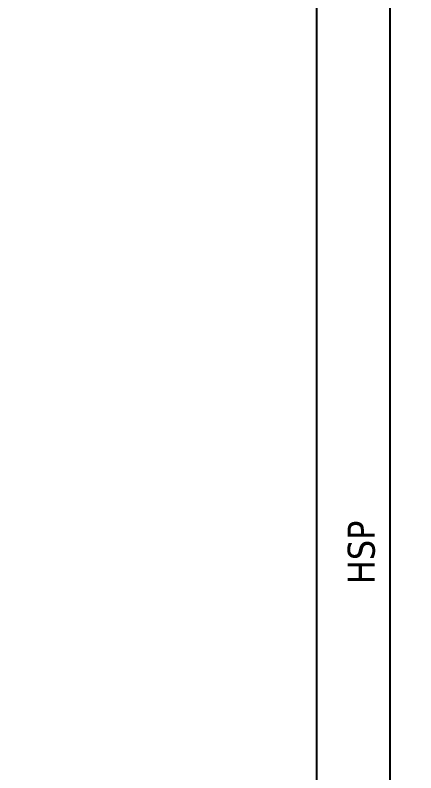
# Model space of a CAD drawing. Header units: millimetres. Extents: x -20000 to 230000, y -17405 to 24510.
# Drawn here: x 35178.1 to 35400, y -4328.1 to -3908.4 of the extents above; entities that cross this region are included whole.
import ezdxf

# ---------------------------------------------------------------- set-up
doc = ezdxf.new("R2010")
doc.units = ezdxf.units.MM
doc.header["$PDMODE"] = 35
doc.header["$PDSIZE"] = 0.5
doc.layers.get('Defpoints').update_dxf_attribs({"true_color": 0xc2a584})
doc.layers.add('1 - Cotation', color=32, linetype='Continuous', lineweight=13)
doc.styles.add('Texte Poralu', font='tahomabd.ttf')
doc.dimstyles.new('100 - 1000', dxfattribs={"dimtxt": 15, "dimasz": 15, "dimexe": 5, "dimexo": 2.5, "dimgap": 8, "dimtad": 1, "dimdec": 1, "dimtxsty": 'Texte Poralu', "dimcen": 10, "dimazin": 0, "dimtfac": 1, "dimtdec": 1, "dimtmove": 0, "dimatfit": 3, "dimfxl": 1, "dimarcsym": 0})

# ---------------------------------------------------------------- blocks, each defined once
blk = doc.blocks.new('*D995')
at = {"layer": '1 - Cotation', "color": 0, "lineweight": -2, "transparency": 16777216}
for p, q in [((35002.5, -3855.67), (35350, -3855.67)), ((35345, -3870.67), (35345, -4891.27)), ((35002.5, -4906.27), (35350, -4906.27))]:
    blk.add_line(p, q, dxfattribs=at)
at = {"layer": '1 - Cotation', "color": 0, "transparency": 16777216}
for points in [[(35342.5, -3870.67), (35347.5, -3870.67), (35345, -3855.67)], [(35342.5, -4891.27), (35347.5, -4891.27), (35345, -4906.27)]]:
    blk.add_solid(points, dxfattribs=at)
at = {"layer": 'Defpoints', "color": 0, "transparency": 16777216}
for p in [(35000, -3855.67), (35000, -4906.27), (35345, -4906.27)]:
    blk.add_point(p, dxfattribs=at)
at = {"layer": '1 - Cotation', "color": 0, "transparency": 16777216, "insert": (35329.5, -4380.97), "char_height": 15, "attachment_point": 5, "rotation": 90, "style": 'Texte Poralu'}
blk.add_mtext('H', dxfattribs=at)
blk = doc.blocks.new('*D996')
at = {"layer": '1 - Cotation', "color": 0, "lineweight": -2, "transparency": 16777216}
for p, q in [((35397.5, -3505.67), (35380.67, -3505.67)), ((35385.67, -3520.67), (35385.67, -4891.27)), ((35397.5, -4906.27), (35380.67, -4906.27))]:
    blk.add_line(p, q, dxfattribs=at)
at = {"layer": '1 - Cotation', "color": 0, "transparency": 16777216}
for points in [[(35383.17, -3520.67), (35388.17, -3520.67), (35385.67, -3505.67)], [(35383.17, -4891.27), (35388.17, -4891.27), (35385.67, -4906.27)]]:
    blk.add_solid(points, dxfattribs=at)
at = {"layer": 'Defpoints', "color": 0, "transparency": 16777216}
for p in [(35400, -3505.67), (35385.67, -4906.27), (35400, -4906.27)]:
    blk.add_point(p, dxfattribs=at)
at = {"layer": '1 - Cotation', "color": 0, "transparency": 16777216, "insert": (35369.9, -4205.97), "char_height": 15, "attachment_point": 5, "rotation": 90, "style": 'Texte Poralu'}
blk.add_mtext('HSP', dxfattribs=at)

msp = doc.modelspace()

# ---------------------------------------------------------------- dimensions: what is measured, and where the dimension line sits
at = {"layer": '1 - Cotation'}
for base, p1, p2, text, picture, middle in [((35385.67, -4906.27), (35400, -3505.67), (35400, -4906.27), 'HSP', '*D996', (35369.9, -4205.97)), ((35345, -4906.27), (35000, -3855.67), (35000, -4906.27), 'H', '*D995', (35329.5, -4380.97))]:
    dim = msp.add_linear_dim(base=base, p1=p1, p2=p2, angle=90, text=text, dimstyle='100 - 1000', dxfattribs=at)
    dim.commit()
    dim.dimension.update_dxf_attribs({"geometry": picture, "text_midpoint": middle})

doc.saveas('drawing.dxf')
